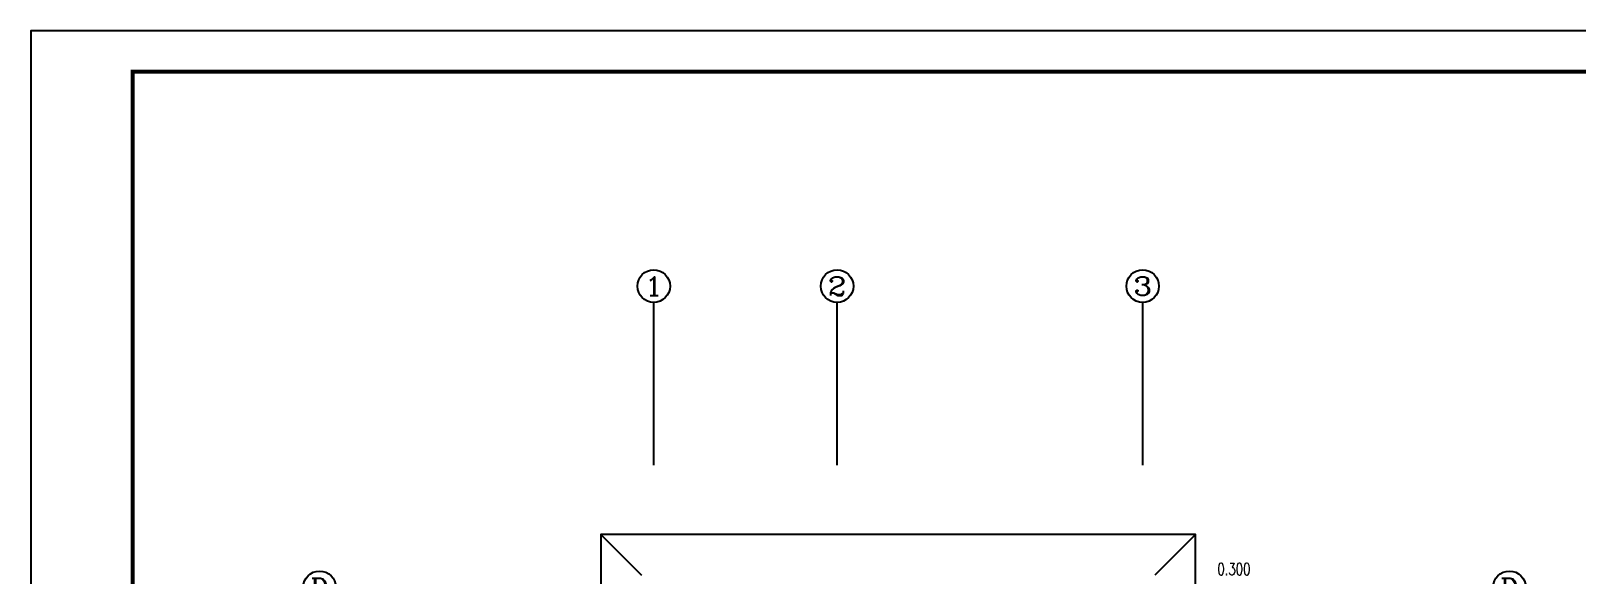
# Model space of a CAD drawing. Extents: x 5279878 to 5976284, y -275259 to -27697.
# Drawn here: x 5472016 to 5509962, y -205492 to -192120 of the extents above; entities that cross this region are included whole.
import ezdxf
from ezdxf.enums import TextEntityAlignment as Align

# ---------------------------------------------------------------- set-up
doc = ezdxf.new("R2010")
doc.units = 0
doc.header["$LTSCALE"] = 1000
doc.header["$MEASUREMENT"] = 0
doc.layers.get('0').update_dxf_attribs({"linetype": 'CONTINUOUS'})
for name, color, linetype in [('AXIS_TEXT', 7, 'CONTINUOUS'), ('PUB_TITLE', 4, 'CONTINUOUS'), ('建筑底图', 251, 'CONTINUOUS')]:
    doc.layers.add(name, color=color, linetype=linetype)
doc.styles.add('_TCH_AXIS', font='COMPLEX', dxfattribs={"bigfont": 'GBCBIG'})
doc.styles.add('_TCH_DIM', font='SIMPLEX', dxfattribs={"bigfont": 'GBCBIG'})
doc.styles.add('COMPLEX', font='COMPLEX')

# ---------------------------------------------------------------- blocks, each defined once
blk = doc.blocks.new('_AXISO')
blk.add_circle((0, 0), 0.5)
at = {"layer": 'AXIS_TEXT', "style": 'COMPLEX', "width": 1.041667}
blk.add_attdef('A', text='', height=0.56, dxfattribs=at).set_placement((-0.25, -0.28), (0.25, -0.28), align=Align.FIT)

msp = doc.modelspace()

# ---------------------------------------------------------------- linework, layer by layer
at = {"layer": 'PUB_TITLE', "color": 4}
msp.add_lwpolyline([(5472016.4, -251519.8), (5556116.4, -251519.8), (5556116.4, -192119.8), (5472016.4, -192119.8)], close=True, dxfattribs=at)
at = {"layer": 'PUB_TITLE', "color": 4, "const_width": 100}
msp.add_lwpolyline([(5474516.4, -250519.8), (5555116.4, -250519.8), (5555116.4, -193119.8), (5474516.4, -193119.8)], close=True, dxfattribs=at)
at = {"layer": '建筑底图'}
for p, q in [((5487300.7, -202791.9), (5487300.7, -198791.9)), ((5491800.7, -202791.9), (5491800.7, -198791.9)), ((5499300.7, -202791.9), (5499300.7, -198791.9)), ((5486000.7, -204491.9), (5487000.7, -205491.9)), ((5500600.7, -204491.9), (5499600.7, -205491.9))]:
    msp.add_line(p, q, dxfattribs=at)
msp.add_lwpolyline([(5500600.7, -205941.7), (5500600.7, -204491.9), (5486000.7, -204491.9), (5486000.7, -210491.3)], dxfattribs=at)

# ---------------------------------------------------------------- block references
ref = msp.add_blockref('_AXISO', (5487300.7, -198391.9), dxfattribs=dict(at, xscale=800, yscale=800, zscale=800))
ref.add_attrib('A', '1', dxfattribs={"layer": 'AXIS_TEXT', "color": 0, "height": 452.5, "style": '_TCH_AXIS', "width": 2.333333}).set_placement((5487074.4, -198618.2), (5487527, -198618.2), align=Align.FIT)
ref = msp.add_blockref('_AXISO', (5491800.7, -198391.9), dxfattribs=dict(at, xscale=800, yscale=800, zscale=800))
ref.add_attrib('A', '2', dxfattribs={"layer": 'AXIS_TEXT', "color": 0, "height": 452.5, "style": '_TCH_AXIS', "width": 1.5}).set_placement((5491574.4, -198618.2), (5492027, -198618.2), align=Align.FIT)
ref = msp.add_blockref('_AXISO', (5499300.7, -198391.9), dxfattribs=dict(at, xscale=800, yscale=800, zscale=800))
ref.add_attrib('A', '3', dxfattribs={"layer": 'AXIS_TEXT', "color": 0, "height": 452.5, "style": '_TCH_AXIS', "width": 1.5}).set_placement((5499074.4, -198618.2), (5499527, -198618.2), align=Align.FIT)
ref = msp.add_blockref('_AXISO', (5479100.7, -205791.9), dxfattribs=dict(at, xscale=800, yscale=800, zscale=800))
ref.add_attrib('A', 'D', dxfattribs={"layer": 'AXIS_TEXT', "color": 0, "height": 452.5, "style": '_TCH_AXIS', "width": 1.235294}).set_placement((5478874.4, -206018.2), (5479327, -206018.2), align=Align.FIT)
ref = msp.add_blockref('_AXISO', (5508300.7, -205791.9), dxfattribs=dict(at, xscale=800, yscale=800, zscale=800))
ref.add_attrib('A', 'D', dxfattribs={"layer": 'AXIS_TEXT', "color": 0, "height": 452.5, "style": '_TCH_AXIS', "width": 1.235294}).set_placement((5508074.4, -206018.2), (5508527, -206018.2), align=Align.FIT)

# ---------------------------------------------------------------- texts
at = {"layer": '建筑底图', "style": '_TCH_DIM', "width": 0.705882}
msp.add_text('0.300', height=297.5, dxfattribs=at).set_placement((5501136.2, -205492.6))

doc.saveas('drawing.dxf')
